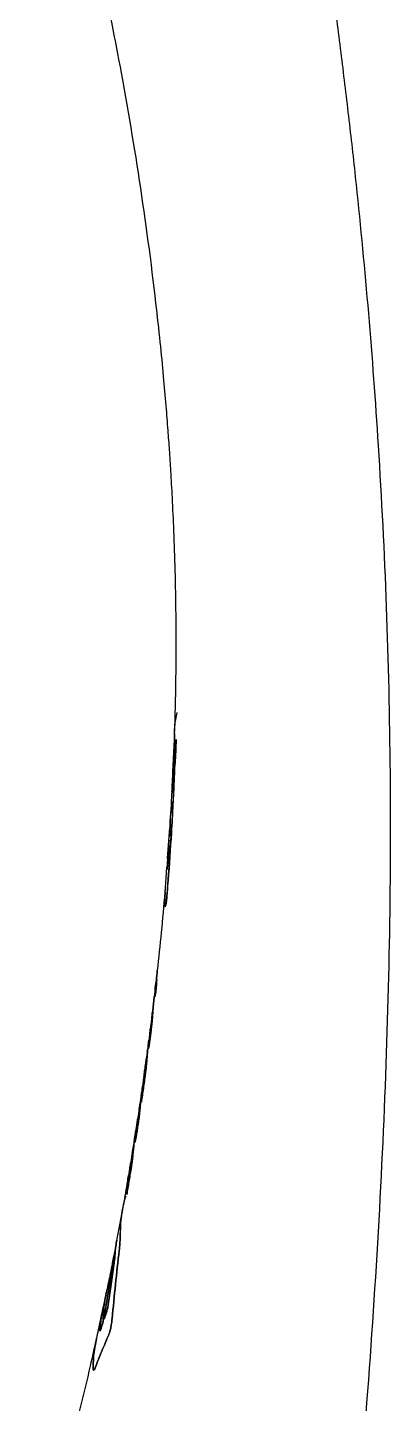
# Model space of a CAD drawing. Header units: millimetres. Extents: x 0 to 841, y 0 to 594.
# Drawn here: x 754.24 to 762.31, y 122.82 to 153.38 of the extents above; entities that cross this region are included whole.
import ezdxf

# ---------------------------------------------------------------- set-up
doc = ezdxf.new("R2010")
doc.units = ezdxf.units.MM

msp = doc.modelspace()

# ---------------------------------------------------------------- linework, layer by layer
at = {"color": 7, "linetype": 'Continuous', "lineweight": 25}
for p, q in [((757.5034, 137.696), (757.4784, 137.138)), ((757.5084, 137.6899), (757.5029, 137.5483)), ((757.4695, 136.9385), (757.4536, 136.5811)), ((757.4831, 137.1497), (757.4745, 136.9521)), ((757.4536, 136.5811), (757.4354, 136.175)), ((757.4127, 135.7919), (757.4005, 135.5957)), ((757.4209, 135.9643), (757.4088, 135.7944)), ((757.4241, 135.9683), (757.4237, 135.9606)), ((757.3952, 135.6042), (757.3467, 134.9259)), ((757.3964, 135.4091), (757.4054, 135.6036)), ((757.4053, 135.6006), (757.3964, 135.4091)), ((757.3532, 134.9234), (757.3363, 134.6992)), ((757.3322, 134.723), (757.2916, 134.1553)), ((757.2964, 134.1841), (757.2982, 134.2244)), ((757.2961, 134.1773), (757.2846, 133.9152)), ((757.2846, 133.9152), (757.2958, 134.1704)), ((757.0902, 132.1543), (757.0464, 131.7742)), ((757.0935, 132.0765), (757.1119, 132.236)), ((757.1119, 132.236), (757.0935, 132.0765)), ((757.0467, 131.7745), (757.0128, 131.4963)), ((756.9702, 131.1561), (756.9345, 130.8781)), ((756.9932, 131.2408), (756.9838, 131.1839)), ((756.9838, 131.1839), (756.9932, 131.2408)), ((756.9347, 130.8832), (756.9122, 130.7132)), ((756.929, 130.8275), (756.9335, 130.8553)), ((756.9335, 130.8553), (756.929, 130.8275)), ((756.9111, 130.7019), (756.8715, 130.4099)), ((756.905, 130.5978), (756.9004, 130.565)), ((756.9004, 130.565), (756.905, 130.5978)), ((756.9013, 130.626), (756.9112, 130.7019)), ((756.9044, 130.621), (756.906, 130.6292)), ((756.906, 130.6292), (756.9044, 130.621)), ((756.9088, 130.6275), (756.905, 130.5978)), ((756.905, 130.5978), (756.9088, 130.6275)), ((756.8711, 130.4056), (756.8686, 130.3875)), ((756.8715, 130.4099), (756.8703, 130.4014)), ((756.8338, 130.1397), (756.7947, 129.8637)), ((756.8376, 130.1622), (756.8332, 130.133)), ((756.8332, 130.133), (756.8342, 130.1396)), ((756.8567, 130.2045), (756.8449, 130.1213)), ((756.8449, 130.1213), (756.8567, 130.2045)), ((756.7733, 129.7174), (756.7365, 129.4703)), ((756.6852, 129.1325), (756.6424, 128.8564)), ((756.6847, 129.0948), (756.6724, 129.0271)), ((756.6278, 128.7643), (756.6097, 128.6527)), ((756.6409, 128.8542), (756.6265, 128.7671)), ((756.6091, 128.6488), (756.5831, 128.4887)), ((756.5275, 128.1515), (756.4813, 127.8761)), ((756.3436, 127.0939), (756.2176, 126.4362)), ((756.2089, 126.3735), (756.1555, 126.0988)), ((756.1169, 125.8279), (756.1549, 126.0929)), ((755.9938, 125.2947), (755.908, 124.887)), ((755.9553, 125.0964), (755.9628, 125.1291)), ((755.9897, 125.274), (755.9941, 125.2946)), ((755.9012, 124.8744), (755.7652, 124.2373))]:
    msp.add_line(p, q, dxfattribs=at)
for points, knots in [([(754.2522, 162.3207), (754.2628, 162.0929), (754.2864, 161.5828), (754.3976, 160.8299), (754.5562, 159.9933), (754.7442, 159.1941), (754.9793, 158.2813), (755.2215, 157.3663), (755.4823, 156.3203), (755.7448, 155.1971), (756.0112, 153.9689), (756.356, 152.226), (756.7384, 149.983), (757.021, 147.8821), (757.1805, 146.426), (757.2551, 145.6642), (757.3123, 145.0113), (757.3551, 144.4681), (757.3896, 143.9863), (757.4217, 143.4886), (757.4556, 142.8896), (757.4895, 142.153), (757.5183, 141.2865), (757.5353, 140.3606), (757.5377, 139.4035), (757.5275, 138.5206), (757.5101, 137.9428), (757.5025, 137.6901)], [0, 0, 0, 0, 0.0231577, 0.0518423, 0.0774609, 0.1106007, 0.1386196, 0.1795664, 0.223247, 0.2711936, 0.3232662, 0.3793751, 0.4923273, 0.6058073, 0.6418565, 0.6733729, 0.7003363, 0.7227473, 0.7406141, 0.7599579, 0.7843314, 0.8146581, 0.8509366, 0.8912284, 0.9287821, 0.9688519, 1, 1, 1, 1]), ([(760.857, 157.166), (760.8686, 156.64), (760.8918, 155.5862), (761.0391, 154.1429), (761.2149, 152.7393), (761.3886, 151.3284), (761.5977, 149.4353), (761.8279, 147.0429), (762.0603, 143.9248), (762.2318, 140.5317), (762.3175, 136.84), (762.2987, 133.0372), (762.1754, 129.1288), (761.9568, 125.128), (761.7119, 121.8744), (761.4934, 119.4153), (761.3379, 117.7801), (761.1664, 116.1342), (761.0018, 114.4986), (760.872, 112.8912), (760.862, 111.8914), (760.857, 111.3933)], [0, 0, 0, 0, 0.0349347, 0.0699819, 0.1052196, 0.1405044, 0.175767, 0.244951, 0.3140028, 0.3960224, 0.4778732, 0.5596443, 0.6414844, 0.7235286, 0.8058717, 0.8383206, 0.870826, 0.9033874, 0.9358624, 0.9680461, 1, 1, 1, 1]), ([(757.5029, 137.5483), (757.5034, 137.6514), (757.5043, 137.8578), (757.5474, 138.0629), (757.569, 138.1655)], [0, 0, 0, 0, 0.4999939, 1, 1, 1, 1]), ([(757.2846, 133.9152), (757.2855, 133.8986), (757.2873, 133.8633), (757.295, 133.8464), (757.3061, 133.8605), (757.3201, 133.9206), (757.3364, 134.0619), (757.3514, 134.2694), (757.3728, 134.5392), (757.4024, 134.9477), (757.4472, 135.6303), (757.4821, 136.2792), (757.5023, 136.7687), (757.5101, 136.944), (757.5126, 137.0953), (757.5109, 137.2467), (757.5078, 137.3745), (757.5048, 137.4783), (757.5035, 137.526), (757.5029, 137.5483)], [0, 0, 0, 0, 0.0239281, 0.0509124, 0.0796735, 0.1100289, 0.1436542, 0.2005353, 0.2563454, 0.3443984, 0.5000734, 0.7584385, 0.8230266, 0.8564851, 0.8904721, 0.9208878, 0.9496166, 0.9764678, 1, 1, 1, 1]), ([(757.5029, 137.5483), (757.5035, 137.526), (757.5048, 137.4783), (757.5078, 137.3745), (757.5109, 137.2467), (757.5122, 137.1233), (757.5115, 137.0221), (757.5091, 136.9239), (757.5044, 136.8162), (757.4981, 136.6621), (757.488, 136.4347), (757.4687, 136.0356), (757.4303, 135.3527), (757.3858, 134.6972), (757.3473, 134.2173), (757.3334, 134.0336), (757.32, 133.9208), (757.3061, 133.8604), (757.295, 133.8464), (757.2873, 133.8633), (757.2855, 133.8986), (757.2846, 133.9152)], [0, 0, 0, 0, 0.0235287, 0.050376, 0.0791006, 0.1095119, 0.1263107, 0.1436383, 0.17599, 0.2071556, 0.2560894, 0.3432629, 0.4999998, 0.7583559, 0.8229502, 0.8563666, 0.889987, 0.9203381, 0.949095, 0.9760754, 1, 1, 1, 1]), ([(757.5212, 137.0338), (757.5254, 137.1218), (757.534, 137.2977), (757.5415, 137.4737), (757.5452, 137.5616)], [0, 0, 0, 0, 0.5000041, 1, 1, 1, 1]), ([(757.5452, 137.5616), (757.5415, 137.4737), (757.534, 137.2977), (757.5254, 137.1218), (757.5212, 137.0338)], [0, 0, 0, 0, 0.4999959, 1, 1, 1, 1]), ([(757.4502, 136.406), (757.4514, 136.4161), (757.4536, 136.4359), (757.4583, 136.4941), (757.4637, 136.5848), (757.4691, 136.6964), (757.4738, 136.8219), (757.4771, 136.9439), (757.4799, 137.0494), (757.4818, 137.1178), (757.483, 137.1446), (757.4833, 137.1497)], [0, 0, 0, 0, 0.1147384, 0.2257556, 0.3486849, 0.4981137, 0.6321973, 0.7549524, 0.8654249, 0.9741642, 1, 1, 1, 1]), ([(757.4827, 137.1377), (757.4827, 137.1365), (757.4816, 137.1132), (757.4799, 137.049), (757.4771, 136.944), (757.4738, 136.8218), (757.4691, 136.6964), (757.4637, 136.5848), (757.4583, 136.4941), (757.4536, 136.4359), (757.4514, 136.4161), (757.4502, 136.406)], [0, 0, 0, 0, 0.0064219, 0.1173282, 0.2300024, 0.3551986, 0.4919595, 0.6443662, 0.7697454, 0.882975, 1, 1, 1, 1]), ([(757.4748, 136.9521), (757.4742, 136.9385), (757.4729, 136.9087), (757.4707, 136.8518), (757.4683, 136.7913), (757.4657, 136.7336), (757.4631, 136.6803), (757.4596, 136.6159), (757.4579, 136.5898), (757.4568, 136.5721)], [0, 0, 0, 0, 0.0958061, 0.2113204, 0.3232992, 0.4448623, 0.5731743, 0.7092903, 1, 1, 1, 1]), ([(757.4568, 136.5721), (757.4579, 136.5898), (757.4596, 136.6159), (757.4631, 136.6803), (757.4657, 136.7335), (757.4683, 136.7913), (757.4707, 136.8517), (757.4727, 136.9036), (757.4738, 136.9291), (757.4742, 136.9383)], [0, 0, 0, 0, 0.30010527, 0.44060702, 0.5730795, 0.69855966, 0.81416926, 0.93340547, 1, 1, 1, 1]), ([(757.4502, 136.406), (757.4512, 136.4337), (757.4531, 136.489), (757.4556, 136.5444), (757.4568, 136.5721)], [0, 0, 0, 0, 0.5000429, 1, 1, 1, 1]), ([(757.4568, 136.5721), (757.4556, 136.5444), (757.4531, 136.489), (757.4512, 136.4337), (757.4502, 136.406)], [0, 0, 0, 0, 0.49995714, 1, 1, 1, 1]), ([(757.4354, 136.1749), (757.4317, 136.1056), (757.4279, 136.0353), (757.4235, 135.9649), (757.4234, 135.9639)], [0, 0, 0, 0, 0.9850152, 1, 1, 1, 1]), ([(757.4416, 136.1659), (757.4396, 136.1293), (757.4356, 136.056), (757.4314, 135.9827), (757.4294, 135.946)], [0, 0, 0, 0, 0.499997, 1, 1, 1, 1]), ([(757.4294, 135.946), (757.4314, 135.9827), (757.4356, 136.056), (757.4396, 136.1293), (757.4416, 136.1659)], [0, 0, 0, 0, 0.500003, 1, 1, 1, 1]), ([(757.4364, 136.1749), (757.4362, 136.174), (757.4353, 136.1709), (757.439, 136.168), (757.4416, 136.1659)], [0, 0, 0, 0, 0.3023893, 1, 1, 1, 1]), ([(757.4416, 136.1659), (757.439, 136.168), (757.4353, 136.1709), (757.4362, 136.174), (757.4364, 136.1749)], [0, 0, 0, 0, 0.7008662, 1, 1, 1, 1]), ([(757.4137, 135.7941), (757.4121, 135.7689), (757.4081, 135.7064), (757.4087, 135.6438), (757.409, 135.6063)], [0, 0, 0, 0, 0.4013978, 1, 1, 1, 1]), ([(757.409, 135.6063), (757.4087, 135.6438), (757.4081, 135.7056), (757.4121, 135.7675), (757.4136, 135.7918)], [0, 0, 0, 0, 0.6058109, 1, 1, 1, 1]), ([(757.4294, 135.946), (757.427, 135.9497), (757.4233, 135.9557), (757.4239, 135.9617), (757.4241, 135.964)], [0, 0, 0, 0, 0.6180251, 1, 1, 1, 1]), ([(757.4241, 135.9638), (757.4239, 135.9616), (757.4233, 135.9556), (757.427, 135.9497), (757.4294, 135.946)], [0, 0, 0, 0, 0.3762943, 1, 1, 1, 1]), ([(757.409, 135.6063), (757.407, 135.5734), (757.4028, 135.5077), (757.3986, 135.442), (757.3964, 135.4091)], [0, 0, 0, 0, 0.4999974, 1, 1, 1, 1]), ([(757.3964, 135.4091), (757.3986, 135.442), (757.4028, 135.5077), (757.407, 135.5734), (757.409, 135.6063)], [0, 0, 0, 0, 0.5000026, 1, 1, 1, 1]), ([(757.338, 134.7171), (757.3374, 134.7111), (757.3344, 134.6791), (757.3356, 134.6599), (757.3414, 134.6834), (757.349, 134.7458), (757.3582, 134.8417), (757.3672, 134.9621), (757.3747, 135.0882), (757.3801, 135.1979), (757.3835, 135.2754), (757.3857, 135.3266)], [0, 0, 0, 0, 0.0361886, 0.1918738, 0.3490427, 0.434875, 0.5242854, 0.7206448, 0.7948206, 0.8645118, 1, 1, 1, 1]), ([(757.3857, 135.3266), (757.3835, 135.2754), (757.3801, 135.1979), (757.3747, 135.0882), (757.3672, 134.9621), (757.3582, 134.8417), (757.349, 134.7458), (757.3414, 134.6834), (757.3356, 134.6597), (757.3345, 134.6804), (757.3377, 134.7146), (757.3385, 134.7226)], [0, 0, 0, 0, 0.133954, 0.202851, 0.276192, 0.4703279, 0.5587194, 0.6435862, 0.7989754, 0.9528977, 1, 1, 1, 1]), ([(757.381, 135.2966), (757.3786, 135.2561), (757.3742, 135.1813), (757.3677, 135.0736), (757.3618, 134.992), (757.357, 134.9395), (757.3538, 134.9131), (757.3524, 134.9074), (757.3532, 134.9186), (757.3536, 134.9234)], [0, 0, 0, 0, 0.1873249, 0.3459617, 0.4799134, 0.6108382, 0.748082, 0.8940056, 1, 1, 1, 1]), ([(757.3537, 134.9254), (757.3533, 134.9197), (757.3524, 134.9075), (757.3538, 134.913), (757.357, 134.9396), (757.3618, 134.992), (757.3677, 135.0736), (757.3742, 135.1813), (757.3786, 135.2561), (757.381, 135.2966)], [0, 0, 0, 0, 0.12249683, 0.26572675, 0.40043713, 0.52894506, 0.66042405, 0.81612676, 1, 1, 1, 1]), ([(757.3857, 135.3266), (757.3848, 135.3216), (757.3829, 135.3116), (757.3816, 135.3016), (757.381, 135.2966)], [0, 0, 0, 0, 0.4999345, 1, 1, 1, 1]), ([(757.381, 135.2966), (757.3816, 135.3016), (757.3829, 135.3116), (757.3848, 135.3216), (757.3857, 135.3266)], [0, 0, 0, 0, 0.5000655, 1, 1, 1, 1]), ([(757.292, 134.1707), (757.2659, 133.8735), (757.2149, 133.2931), (757.1525, 132.7138), (757.122, 132.4311)], [0, 0, 0, 0, 0.51200089, 1, 1, 1, 1]), ([(757.1224, 132.4341), (757.1172, 132.387), (757.1068, 132.2929), (757.0961, 132.1989), (757.0907, 132.1518)], [0, 0, 0, 0, 0.5000076, 1, 1, 1, 1]), ([(757.1079, 132.1376), (757.1074, 132.2223), (757.1068, 132.3204), (757.1219, 132.4182), (757.1239, 132.4315)], [0, 0, 0, 0, 0.86391926, 1, 1, 1, 1]), ([(757.1238, 132.4308), (757.1218, 132.4177), (757.1068, 132.3202), (757.1074, 132.2223), (757.1079, 132.1376)], [0, 0, 0, 0, 0.1342598, 1, 1, 1, 1]), ([(757.0931, 132.1547), (757.0907, 132.1389), (757.0751, 132.0387), (757.0755, 131.9381), (757.0758, 131.8534)], [0, 0, 0, 0, 0.1575619, 1, 1, 1, 1]), ([(757.0758, 131.8534), (757.0755, 131.9381), (757.075, 132.0384), (757.0906, 132.1384), (757.093, 132.1539)], [0, 0, 0, 0, 0.8446713, 1, 1, 1, 1]), ([(757.0758, 131.8534), (757.0812, 131.9007), (757.0921, 131.9955), (757.1027, 132.0902), (757.1079, 132.1376)], [0, 0, 0, 0, 0.4999939, 1, 1, 1, 1]), ([(757.1079, 132.1376), (757.1027, 132.0902), (757.0921, 131.9955), (757.0812, 131.9007), (757.0758, 131.8534)], [0, 0, 0, 0, 0.5000061, 1, 1, 1, 1]), ([(757.0366, 131.6701), (757.0395, 131.7039), (757.0453, 131.7716), (757.0554, 131.8391), (757.0605, 131.8729)], [0, 0, 0, 0, 0.4999714, 1, 1, 1, 1]), ([(757.0468, 131.7742), (757.0466, 131.7733), (757.0418, 131.7387), (757.0392, 131.7039), (757.0366, 131.6701)], [0, 0, 0, 0, 0.0254944, 1, 1, 1, 1]), ([(757.0758, 131.9235), (757.0763, 131.9185), (757.077, 131.9111), (757.0758, 131.8917), (757.0754, 131.8853)], [0, 0, 0, 0, 0.670453, 1, 1, 1, 1]), ([(757.0134, 131.4989), (757.0063, 131.4412), (756.9922, 131.3269), (756.9777, 131.2127), (756.9705, 131.1561)], [0, 0, 0, 0, 0.5043797, 1, 1, 1, 1]), ([(756.9881, 131.1216), (756.9914, 131.1492), (756.9979, 131.2031), (757.0065, 131.2897), (757.014, 131.3734), (757.0221, 131.4739), (757.0302, 131.5843), (757.0346, 131.6425), (757.0366, 131.6701)], [0, 0, 0, 0, 0.149301, 0.2921539, 0.4188406, 0.5477362, 0.7858918, 1, 1, 1, 1]), ([(757.0366, 131.6701), (757.0346, 131.6425), (757.0302, 131.5843), (757.0221, 131.4739), (757.014, 131.3734), (757.0065, 131.2897), (756.9979, 131.203), (756.9914, 131.1492), (756.9881, 131.1216)], [0, 0, 0, 0, 0.2141082, 0.4522636, 0.5811466, 0.7078458, 0.8507109, 1, 1, 1, 1]), ([(757.0134, 131.4962), (757.0129, 131.4933), (757.0028, 131.4292), (757, 131.3648), (756.9973, 131.3034)], [0, 0, 0, 0, 0.0458172, 1, 1, 1, 1]), ([(756.9973, 131.3034), (757, 131.3648), (757.0028, 131.4291), (757.0129, 131.4932), (757.0134, 131.496)], [0, 0, 0, 0, 0.95514209, 1, 1, 1, 1]), ([(756.9536, 130.9559), (756.9564, 131.0173), (756.9595, 131.0841), (756.9702, 131.1506), (756.971, 131.156)], [0, 0, 0, 0, 0.9195728, 1, 1, 1, 1]), ([(756.971, 131.156), (756.9702, 131.1506), (756.9595, 131.0841), (756.9564, 131.0173), (756.9536, 130.9559)], [0, 0, 0, 0, 0.0805879, 1, 1, 1, 1]), ([(756.986, 131.1768), (756.982, 131.1452), (756.9741, 131.0819), (756.9661, 131.0186), (756.9621, 130.987)], [0, 0, 0, 0, 0.500005, 1, 1, 1, 1]), ([(756.9621, 130.987), (756.9661, 131.0186), (756.9741, 131.0819), (756.982, 131.1452), (756.986, 131.1768)], [0, 0, 0, 0, 0.4999917, 1, 1, 1, 1]), ([(756.9973, 131.3034), (756.997, 131.297), (756.9967, 131.2876), (756.9957, 131.2712), (756.9946, 131.2571), (756.9932, 131.2408), (756.9903, 131.2122), (756.9878, 131.1918), (756.986, 131.1768)], [0, 0, 0, 0, 0.2370327, 0.3471705, 0.4443286, 0.5514937, 0.6682738, 1, 1, 1, 1]), ([(756.986, 131.1768), (756.9878, 131.1918), (756.9903, 131.2122), (756.9932, 131.2408), (756.9946, 131.2571), (756.9957, 131.2712), (756.9967, 131.2876), (756.997, 131.297), (756.9973, 131.3034)], [0, 0, 0, 0, 0.3317198, 0.4484675, 0.5556671, 0.6527951, 0.7629651, 1, 1, 1, 1]), ([(756.9218, 130.7546), (756.9208, 130.7359), (756.9186, 130.6963), (756.9242, 130.696), (756.9319, 130.7214), (756.9397, 130.7592), (756.9489, 130.8146), (756.9555, 130.8646), (756.9589, 130.8901)], [0, 0, 0, 0, 0.2154712, 0.4542264, 0.5832376, 0.7099895, 0.8522992, 1, 1, 1, 1]), ([(756.9589, 130.8901), (756.9555, 130.8646), (756.9489, 130.8146), (756.9397, 130.7592), (756.9319, 130.7214), (756.9242, 130.696), (756.9186, 130.6963), (756.9208, 130.7359), (756.9218, 130.7546)], [0, 0, 0, 0, 0.1477127, 0.2900103, 0.4167497, 0.5457735, 0.7845288, 1, 1, 1, 1]), ([(756.9218, 130.7546), (756.9246, 130.7885), (756.9281, 130.8313), (756.9343, 130.8741), (756.9356, 130.883)], [0, 0, 0, 0, 0.789992, 1, 1, 1, 1]), ([(756.9349, 130.8781), (756.9339, 130.8708), (756.9279, 130.8297), (756.9246, 130.7885), (756.9218, 130.7546)], [0, 0, 0, 0, 0.1783005, 1, 1, 1, 1]), ([(756.9318, 130.7415), (756.9348, 130.764), (756.9406, 130.8079), (756.9454, 130.855), (756.9475, 130.8815), (756.9474, 130.8876), (756.9474, 130.8885)], [0, 0, 0, 0, 0.3392277, 0.6629483, 0.9499051, 1, 1, 1, 1]), ([(756.9474, 130.891), (756.9474, 130.8894), (756.9476, 130.8826), (756.9465, 130.8661), (756.9444, 130.8471), (756.944, 130.8428)], [0, 0, 0, 0, 0.2046809, 0.8242879, 1, 1, 1, 1]), ([(756.9621, 130.987), (756.9602, 130.9727), (756.9577, 130.9533), (756.9551, 130.9378), (756.9539, 130.9334), (756.9533, 130.9342), (756.953, 130.9407), (756.9534, 130.9497), (756.9536, 130.9559)], [0, 0, 0, 0, 0.3307673, 0.4475242, 0.5547495, 0.6519968, 0.7622256, 1, 1, 1, 1]), ([(756.9536, 130.9559), (756.9534, 130.9497), (756.953, 130.9407), (756.9533, 130.9342), (756.9539, 130.9334), (756.9551, 130.9378), (756.9577, 130.9533), (756.9602, 130.9727), (756.9621, 130.987)], [0, 0, 0, 0, 0.2377744, 0.3479721, 0.4452505, 0.5524423, 0.6692326, 1, 1, 1, 1]), ([(756.9589, 130.8901), (756.9638, 130.9287), (756.9737, 131.0059), (756.9833, 131.083), (756.9881, 131.1216)], [0, 0, 0, 0, 0.49999353, 1, 1, 1, 1]), ([(756.9881, 131.1216), (756.9833, 131.083), (756.9737, 131.0059), (756.9638, 130.9287), (756.9589, 130.8901)], [0, 0, 0, 0, 0.5000089, 1, 1, 1, 1]), ([(756.8576, 130.1268), (756.8608, 130.1508), (756.867, 130.1977), (756.8754, 130.273), (756.8826, 130.3457), (756.8903, 130.4332), (756.8979, 130.529), (756.9016, 130.5797), (756.9033, 130.6038)], [0, 0, 0, 0, 0.1489408, 0.2910543, 0.4169877, 0.5454157, 0.7839064, 1, 1, 1, 1]), ([(756.9033, 130.6038), (756.9016, 130.5797), (756.8979, 130.529), (756.8903, 130.4332), (756.8826, 130.3457), (756.8754, 130.273), (756.867, 130.1976), (756.8608, 130.1508), (756.8576, 130.1268)], [0, 0, 0, 0, 0.2160931, 0.4545834, 0.5829978, 0.7089443, 0.8510902, 1, 1, 1, 1]), ([(756.9127, 130.7131), (756.9124, 130.7102), (756.9087, 130.6835), (756.9048, 130.6531), (756.9013, 130.626)], [0, 0, 0, 0, 0.1083994, 1, 1, 1, 1]), ([(756.9033, 130.6038), (756.9041, 130.6152), (756.9056, 130.6373), (756.9066, 130.6552), (756.9052, 130.6525), (756.9027, 130.6352), (756.9013, 130.626)], [0, 0, 0, 0, 0.2434735, 0.4724652, 0.7193678, 1, 1, 1, 1]), ([(756.9013, 130.626), (756.9027, 130.6352), (756.9052, 130.6525), (756.9066, 130.6552), (756.9056, 130.6373), (756.9041, 130.6152), (756.9033, 130.6038)], [0, 0, 0, 0, 0.2806175, 0.5275343, 0.7565263, 1, 1, 1, 1]), ([(756.8621, 130.3318), (756.8559, 130.2871), (756.8436, 130.1975), (756.831, 130.108), (756.8247, 130.0632)], [0, 0, 0, 0, 0.5000121, 1, 1, 1, 1]), ([(756.8247, 130.0632), (756.831, 130.108), (756.8436, 130.1975), (756.8559, 130.2871), (756.8621, 130.3318)], [0, 0, 0, 0, 0.4999879, 1, 1, 1, 1]), ([(756.8332, 130.133), (756.8395, 130.1778), (756.852, 130.2673), (756.8644, 130.3569), (756.8706, 130.4017)], [0, 0, 0, 0, 0.4999875, 1, 1, 1, 1]), ([(756.8706, 130.4017), (756.8644, 130.3569), (756.852, 130.2673), (756.8395, 130.1778), (756.8332, 130.133)], [0, 0, 0, 0, 0.50001253, 1, 1, 1, 1]), ([(756.8491, 130.1352), (756.851, 130.1495), (756.8537, 130.1694), (756.8569, 130.1977), (756.8586, 130.2147), (756.8598, 130.229), (756.8609, 130.2457), (756.8613, 130.2552), (756.8616, 130.2617)], [0, 0, 0, 0, 0.3174892, 0.4415641, 0.5526162, 0.6504142, 0.7608241, 1, 1, 1, 1]), ([(756.8616, 130.2617), (756.8613, 130.2552), (756.8609, 130.2457), (756.8598, 130.229), (756.8586, 130.2147), (756.8569, 130.1977), (756.8537, 130.1694), (756.851, 130.1495), (756.8491, 130.1352)], [0, 0, 0, 0, 0.2391746, 0.349552, 0.4473812, 0.5584186, 0.682487, 1, 1, 1, 1]), ([(756.8616, 130.2617), (756.8625, 130.2786), (756.8642, 130.3125), (756.867, 130.3463), (756.8683, 130.3632)], [0, 0, 0, 0, 0.4999821, 1, 1, 1, 1]), ([(756.8683, 130.3632), (756.867, 130.3463), (756.8642, 130.3125), (756.8625, 130.2786), (756.8616, 130.2617)], [0, 0, 0, 0, 0.5000179, 1, 1, 1, 1]), ([(756.8683, 130.3632), (756.8689, 130.3694), (756.8697, 130.3784), (756.8701, 130.3846), (756.8699, 130.3852), (756.8691, 130.3807), (756.8667, 130.3652), (756.8641, 130.346), (756.8621, 130.3318)], [0, 0, 0, 0, 0.2392639, 0.3495063, 0.4472668, 0.5545516, 0.6714539, 1, 1, 1, 1]), ([(756.8621, 130.3318), (756.8641, 130.346), (756.8667, 130.3652), (756.8691, 130.3807), (756.8699, 130.3852), (756.8701, 130.3846), (756.8697, 130.3784), (756.8689, 130.3694), (756.8683, 130.3632)], [0, 0, 0, 0, 0.328546, 0.4454143, 0.5527331, 0.650462, 0.7607362, 1, 1, 1, 1]), ([(756.8706, 130.4017), (756.8726, 130.4165), (756.8754, 130.4367), (756.8792, 130.4649), (756.8815, 130.4814), (756.8827, 130.4902), (756.8833, 130.4945)], [0, 0, 0, 0, 0.5048193, 0.6845377, 0.84964, 1, 1, 1, 1]), ([(756.8833, 130.4945), (756.8827, 130.4902), (756.8815, 130.4812), (756.8791, 130.4642), (756.8753, 130.436), (756.8725, 130.416), (756.8706, 130.4017)], [0, 0, 0, 0, 0.1504717, 0.3212172, 0.5120668, 1, 1, 1, 1]), ([(756.7698, 129.5066), (756.7847, 129.6099), (756.8146, 129.8166), (756.8433, 130.0234), (756.8576, 130.1268)], [0, 0, 0, 0, 0.4999759, 1, 1, 1, 1]), ([(756.8576, 130.1268), (756.8433, 130.0234), (756.8146, 129.8166), (756.7847, 129.6099), (756.7698, 129.5066)], [0, 0, 0, 0, 0.5000244, 1, 1, 1, 1]), ([(756.8115, 129.8665), (756.8178, 129.9113), (756.8304, 130.0008), (756.8429, 130.0904), (756.8491, 130.1352)], [0, 0, 0, 0, 0.499989, 1, 1, 1, 1]), ([(756.8491, 130.1352), (756.8429, 130.0904), (756.8304, 130.0008), (756.8178, 129.9113), (756.8115, 129.8665)], [0, 0, 0, 0, 0.500011, 1, 1, 1, 1]), ([(756.8247, 130.0632), (756.8215, 130.0304), (756.8151, 129.9649), (756.8127, 129.8993), (756.8115, 129.8665)], [0, 0, 0, 0, 0.5000364, 1, 1, 1, 1]), ([(756.8115, 129.8665), (756.8127, 129.8993), (756.8151, 129.9649), (756.8215, 130.0304), (756.8247, 130.0632)], [0, 0, 0, 0, 0.49996357, 1, 1, 1, 1]), ([(756.7617, 129.6081), (756.7617, 129.6082), (756.7621, 129.6096), (756.7623, 129.6092), (756.7619, 129.6043), (756.7609, 129.5961), (756.7598, 129.5881), (756.7593, 129.5851)], [0, 0, 0, 0, 0.0210873, 0.259343, 0.5274796, 0.8265988, 1, 1, 1, 1]), ([(756.7783, 129.7473), (756.7753, 129.7276), (756.7673, 129.6741), (756.7625, 129.6206), (756.7595, 129.5868)], [0, 0, 0, 0, 0.36827955, 1, 1, 1, 1]), ([(756.7595, 129.5868), (756.7625, 129.6206), (756.7672, 129.6738), (756.7752, 129.727), (756.7782, 129.7464)], [0, 0, 0, 0, 0.6351672, 1, 1, 1, 1]), ([(756.7698, 129.5066), (756.7708, 129.5966), (756.7723, 129.718), (756.7935, 129.8388), (756.7989, 129.8699)], [0, 0, 0, 0, 0.7420884, 1, 1, 1, 1]), ([(756.7979, 129.8633), (756.7928, 129.8343), (756.7721, 129.7157), (756.7708, 129.5966), (756.7698, 129.5066)], [0, 0, 0, 0, 0.2440241, 1, 1, 1, 1]), ([(756.7318, 129.4373), (756.725, 129.3918), (756.7097, 129.2902), (756.6941, 129.1886), (756.6855, 129.1325)], [0, 0, 0, 0, 0.4475164, 1, 1, 1, 1]), ([(756.7002, 129.0385), (756.7041, 129.0656), (756.7119, 129.1188), (756.7225, 129.2044), (756.7318, 129.2874), (756.7419, 129.388), (756.7521, 129.4998), (756.7571, 129.5586), (756.7595, 129.5868)], [0, 0, 0, 0, 0.1473638, 0.2887284, 0.4150014, 0.5431513, 0.7816618, 1, 1, 1, 1]), ([(756.7595, 129.5868), (756.7571, 129.5586), (756.7521, 129.4998), (756.7419, 129.388), (756.7318, 129.2874), (756.7225, 129.2044), (756.7119, 129.1188), (756.7041, 129.0656), (756.7002, 129.0385)], [0, 0, 0, 0, 0.21833797, 0.45684822, 0.58498529, 0.71127091, 0.85264047, 1, 1, 1, 1]), ([(756.7119, 129.2203), (756.7156, 129.2817), (756.7205, 129.365), (756.7346, 129.4481), (756.7383, 129.47)], [0, 0, 0, 0, 0.736157, 1, 1, 1, 1]), ([(756.7383, 129.47), (756.7346, 129.4481), (756.7205, 129.365), (756.7156, 129.2817), (756.7119, 129.2203)], [0, 0, 0, 0, 0.263924, 1, 1, 1, 1]), ([(756.6871, 129.1322), (756.6828, 129.1072), (756.668, 129.021), (756.6627, 128.9345), (756.6589, 128.8731)], [0, 0, 0, 0, 0.2906023, 1, 1, 1, 1]), ([(756.6589, 128.8731), (756.6627, 128.9345), (756.668, 129.021), (756.6828, 129.1072), (756.6871, 129.1322)], [0, 0, 0, 0, 0.7093059, 1, 1, 1, 1]), ([(756.6647, 128.8071), (756.6706, 128.8457), (756.6826, 128.9228), (756.6943, 129), (756.7002, 129.0385)], [0, 0, 0, 0, 0.4999922, 1, 1, 1, 1]), ([(756.7002, 129.0385), (756.6943, 129), (756.6826, 128.9228), (756.6706, 128.8457), (756.6647, 128.8071)], [0, 0, 0, 0, 0.5000078, 1, 1, 1, 1]), ([(756.6691, 128.9042), (756.674, 128.9358), (756.6837, 128.999), (756.6933, 129.0621), (756.6981, 129.0937)], [0, 0, 0, 0, 0.4999918, 1, 1, 1, 1]), ([(756.6981, 129.0937), (756.6933, 129.0621), (756.6837, 128.999), (756.674, 128.9358), (756.6691, 128.9042)], [0, 0, 0, 0, 0.500005, 1, 1, 1, 1]), ([(756.6981, 129.0937), (756.7002, 129.1079), (756.7031, 129.1276), (756.7067, 129.1558), (756.7085, 129.1727), (756.7098, 129.1871), (756.7111, 129.2041), (756.7116, 129.2137), (756.7119, 129.2203)], [0, 0, 0, 0, 0.3148917, 0.4385248, 0.54944343, 0.6478879, 0.75857616, 1, 1, 1, 1]), ([(756.7119, 129.2203), (756.7116, 129.2137), (756.7111, 129.2041), (756.7098, 129.1871), (756.7085, 129.1727), (756.7067, 129.1558), (756.7031, 129.1276), (756.7002, 129.1079), (756.6981, 129.0937)], [0, 0, 0, 0, 0.2414215, 0.3520761, 0.450552, 0.5614551, 0.6850812, 1, 1, 1, 1]), ([(756.7134, 129.2552), (756.7134, 129.2549), (756.7124, 129.2493), (756.7114, 129.2434), (756.7104, 129.238)], [0, 0, 0, 0, 0.0585945, 1, 1, 1, 1]), ([(756.7104, 129.238), (756.7114, 129.2434), (756.7124, 129.2493), (756.7134, 129.2549), (756.7134, 129.2552)], [0, 0, 0, 0, 0.9414089, 1, 1, 1, 1]), ([(756.6284, 128.7662), (756.6238, 128.737), (756.6141, 128.674), (756.6082, 128.6108), (756.605, 128.5769)], [0, 0, 0, 0, 0.4634882, 1, 1, 1, 1]), ([(756.605, 128.5769), (756.6082, 128.6108), (756.614, 128.6733), (756.6236, 128.7357), (756.6281, 128.7642)], [0, 0, 0, 0, 0.54231995, 1, 1, 1, 1]), ([(756.6201, 128.672), (756.619, 128.6528), (756.6167, 128.6126), (756.6236, 128.6135), (756.6327, 128.6399), (756.6419, 128.6779), (756.6528, 128.7328), (756.6607, 128.7821), (756.6647, 128.8071)], [0, 0, 0, 0, 0.2199454, 0.4591985, 0.5874843, 0.7138186, 0.8545098, 1, 1, 1, 1]), ([(756.6647, 128.8071), (756.6607, 128.7821), (756.6528, 128.7328), (756.6419, 128.6779), (756.6327, 128.6399), (756.6236, 128.6135), (756.6167, 128.6126), (756.619, 128.6528), (756.6201, 128.672)], [0, 0, 0, 0, 0.14549443, 0.28618077, 0.41250241, 0.54080113, 0.78005436, 1, 1, 1, 1]), ([(756.6201, 128.672), (756.6233, 128.7058), (756.6297, 128.7734), (756.6401, 128.841), (756.6454, 128.8747)], [0, 0, 0, 0, 0.4999579, 1, 1, 1, 1]), ([(756.6427, 128.8564), (756.6384, 128.8287), (756.629, 128.7673), (756.6232, 128.7058), (756.6201, 128.672)], [0, 0, 0, 0, 0.4503338, 1, 1, 1, 1]), ([(756.6429, 128.8301), (756.6425, 128.8358), (756.6421, 128.8434), (756.6372, 128.8165), (756.6359, 128.8093)], [0, 0, 0, 0, 0.7321885, 1, 1, 1, 1]), ([(756.6359, 128.8093), (756.6372, 128.8165), (756.6421, 128.8434), (756.6425, 128.8358), (756.6429, 128.8301)], [0, 0, 0, 0, 0.2678115, 1, 1, 1, 1]), ([(756.6589, 128.8731), (756.6586, 128.8669), (756.6582, 128.8578), (756.6586, 128.8518), (756.6594, 128.8513), (756.6609, 128.8563), (756.6641, 128.8721), (756.667, 128.8908), (756.6691, 128.9042)], [0, 0, 0, 0, 0.24234374, 0.35302018, 0.45163695, 0.56241902, 0.68594464, 1, 1, 1, 1]), ([(756.6691, 128.9042), (756.667, 128.8908), (756.6641, 128.8721), (756.6609, 128.8563), (756.6594, 128.8513), (756.6586, 128.8518), (756.6582, 128.8578), (756.6586, 128.8669), (756.6589, 128.8731)], [0, 0, 0, 0, 0.3140397, 0.4375698, 0.5483594, 0.6469446, 0.7576544, 1, 1, 1, 1]), ([(756.5834, 128.4886), (756.5705, 128.4094), (756.5522, 128.297), (756.5333, 128.1847), (756.5277, 128.1514)], [0, 0, 0, 0, 0.703976, 1, 1, 1, 1]), ([(756.605, 128.5769), (756.6024, 128.5485), (756.5971, 128.4893), (756.5859, 128.3767), (756.5747, 128.2762), (756.5646, 128.1935), (756.5531, 128.1085), (756.5447, 128.0558), (756.5404, 128.0289)], [0, 0, 0, 0, 0.22073003, 0.45937062, 0.58705362, 0.71310221, 0.85366632, 1, 1, 1, 1]), ([(756.5404, 128.0289), (756.5447, 128.0558), (756.5531, 128.1085), (756.5646, 128.1935), (756.5747, 128.2762), (756.5859, 128.3767), (756.5971, 128.4893), (756.6024, 128.5485), (756.605, 128.5769)], [0, 0, 0, 0, 0.1463469, 0.2868975, 0.4129333, 0.5406292, 0.7792699, 1, 1, 1, 1]), ([(756.5851, 128.4884), (756.5796, 128.4572), (756.5636, 128.3649), (756.5575, 128.2722), (756.5535, 128.2109)], [0, 0, 0, 0, 0.3376911, 1, 1, 1, 1]), ([(756.5535, 128.2109), (756.5575, 128.2722), (756.5636, 128.3649), (756.5796, 128.4572), (756.5851, 128.4883)], [0, 0, 0, 0, 0.6623848, 1, 1, 1, 1]), ([(756.4938, 127.8161), (756.4975, 127.888), (756.5032, 127.9999), (756.523, 128.1113), (756.53, 128.1511)], [0, 0, 0, 0, 0.6431899, 1, 1, 1, 1]), ([(756.53, 128.151), (756.523, 128.1113), (756.5032, 127.9999), (756.4975, 127.888), (756.4938, 127.8161)], [0, 0, 0, 0, 0.3567562, 1, 1, 1, 1]), ([(756.4938, 127.8161), (756.5013, 127.8608), (756.5163, 127.9503), (756.5311, 128.0398), (756.5385, 128.0845)], [0, 0, 0, 0, 0.4999967, 1, 1, 1, 1]), ([(756.5385, 128.0845), (756.5311, 128.0398), (756.5163, 127.9503), (756.5013, 127.8608), (756.4938, 127.8161)], [0, 0, 0, 0, 0.5000033, 1, 1, 1, 1]), ([(756.5095, 128.0178), (756.5107, 128.0228), (756.5146, 128.0405), (756.519, 128.0582), (756.5221, 128.0708)], [0, 0, 0, 0, 0.2858644, 1, 1, 1, 1]), ([(756.5221, 128.0708), (756.519, 128.0582), (756.5146, 128.0405), (756.5107, 128.0228), (756.5095, 128.0178)], [0, 0, 0, 0, 0.7141356, 1, 1, 1, 1]), ([(756.5385, 128.0845), (756.5407, 128.0985), (756.5439, 128.1181), (756.5477, 128.1459), (756.5497, 128.1628), (756.5512, 128.1772), (756.5526, 128.1945), (756.5531, 128.2042), (756.5535, 128.2109)], [0, 0, 0, 0, 0.31226229, 0.43542463, 0.54615361, 0.64526302, 0.75620471, 1, 1, 1, 1]), ([(756.5535, 128.2109), (756.5531, 128.2042), (756.5526, 128.1945), (756.5512, 128.1772), (756.5497, 128.1628), (756.5477, 128.1459), (756.5439, 128.1181), (756.5407, 128.0985), (756.5385, 128.0845)], [0, 0, 0, 0, 0.2437939, 0.3547155, 0.4538437, 0.5645711, 0.6877316, 1, 1, 1, 1]), ([(756.4802, 127.8807), (756.4665, 127.7962), (756.4242, 127.5353), (756.3752, 127.2768), (756.3421, 127.1019)], [0, 0, 0, 0, 0.3235554, 1, 1, 1, 1]), ([(756.5404, 128.0289), (756.5246, 127.9334), (756.4929, 127.7423), (756.4602, 127.5514), (756.4439, 127.456)], [0, 0, 0, 0, 0.5000041, 1, 1, 1, 1]), ([(756.4439, 127.456), (756.4602, 127.5514), (756.4929, 127.7423), (756.5246, 127.9334), (756.5404, 128.0289)], [0, 0, 0, 0, 0.49999641, 1, 1, 1, 1]), ([(756.4439, 127.456), (756.4463, 127.546), (756.45, 127.6876), (756.476, 127.8285), (756.4854, 127.8798)], [0, 0, 0, 0, 0.6360667, 1, 1, 1, 1]), ([(756.4847, 127.8756), (756.4755, 127.8257), (756.4499, 127.6862), (756.4462, 127.546), (756.4439, 127.456)], [0, 0, 0, 0, 0.3574857, 1, 1, 1, 1]), ([(756.3011, 126.5861), (756.3042, 126.717), (756.3105, 126.9787), (756.3754, 127.2385), (756.4079, 127.3684)], [0, 0, 0, 0, 0.4998283, 1, 1, 1, 1]), ([(756.4079, 127.3684), (756.4123, 127.3825), (756.4218, 127.4125), (756.4274, 127.4186), (756.4305, 127.4218)], [0, 0, 0, 0, 0.4698304, 1, 1, 1, 1]), ([(756.351, 127.1002), (756.3417, 127.0595), (756.3024, 126.889), (756.3017, 126.717), (756.3011, 126.5861)], [0, 0, 0, 0, 0.2383393, 1, 1, 1, 1]), ([(756.2771, 126.2172), (756.281, 126.255), (756.289, 126.3312), (756.2958, 126.4347), (756.3005, 126.5243), (756.3009, 126.5664), (756.3011, 126.5861)], [0, 0, 0, 0, 0.2588389, 0.522234, 0.775725, 1, 1, 1, 1]), ([(756.3011, 126.5861), (756.3009, 126.5664), (756.3005, 126.5243), (756.2958, 126.4347), (756.289, 126.3312), (756.281, 126.255), (756.2771, 126.2172)], [0, 0, 0, 0, 0.2242763, 0.4777668, 0.7411615, 1, 1, 1, 1]), ([(756.18, 126.0952), (756.1852, 126.1671), (756.1938, 126.2852), (756.2167, 126.4029), (756.2257, 126.449)], [0, 0, 0, 0, 0.6081523, 1, 1, 1, 1]), ([(756.2241, 126.4404), (756.2157, 126.3971), (756.1935, 126.2823), (756.1852, 126.1671), (756.18, 126.0952)], [0, 0, 0, 0, 0.3766405, 1, 1, 1, 1]), ([(756.1507, 126.0872), (756.1236, 125.9415), (756.0728, 125.668), (756.0137, 125.3978), (755.986, 125.2715)], [0, 0, 0, 0, 0.5327251, 1, 1, 1, 1]), ([(756.1563, 126.0986), (756.1559, 126.0967), (756.1339, 126.0069), (756.1253, 125.9164), (756.1169, 125.8279)], [0, 0, 0, 0, 0.0212041, 1, 1, 1, 1]), ([(756.1186, 124.6989), (756.143, 124.9539), (756.1915, 125.4605), (756.2487, 125.9662), (756.2771, 126.2172)], [0, 0, 0, 0, 0.50356183, 1, 1, 1, 1]), ([(756.2771, 126.2172), (756.2486, 125.9648), (756.1914, 125.4591), (756.1429, 124.9526), (756.1186, 124.6989)], [0, 0, 0, 0, 0.49916646, 1, 1, 1, 1]), ([(756.18, 126.0952), (756.1793, 126.0841), (756.1781, 126.063), (756.1739, 126.0179), (756.1668, 125.9593), (756.1606, 125.9164), (756.1572, 125.8928)], [0, 0, 0, 0, 0.2479245, 0.4737322, 0.7108936, 1, 1, 1, 1]), ([(756.1572, 125.8928), (756.1606, 125.9164), (756.1668, 125.9593), (756.1739, 126.0179), (756.1781, 126.063), (756.1793, 126.0841), (756.18, 126.0952)], [0, 0, 0, 0, 0.2891088, 0.5262693, 0.7520763, 1, 1, 1, 1]), ([(756.1629, 125.9924), (756.167, 126.0109), (756.1731, 126.0379), (756.1768, 126.0584), (756.178, 126.0649)], [0, 0, 0, 0, 0.682946, 1, 1, 1, 1]), ([(756.178, 126.0649), (756.1768, 126.0584), (756.1731, 126.0379), (756.167, 126.0109), (756.1629, 125.9924)], [0, 0, 0, 0, 0.317054, 1, 1, 1, 1]), ([(755.9406, 124.689), (755.9664, 124.8606), (756.018, 125.2031), (756.0736, 125.5449), (756.1014, 125.7156)], [0, 0, 0, 0, 0.5008218, 1, 1, 1, 1]), ([(756.1014, 125.7156), (756.0737, 125.5456), (756.0181, 125.2037), (755.9665, 124.8612), (755.9406, 124.689)], [0, 0, 0, 0, 0.49727215, 1, 1, 1, 1]), ([(756.1572, 125.8928), (756.1364, 125.7507), (756.0959, 125.4727), (756.058, 125.1944), (756.0394, 125.0584)], [0, 0, 0, 0, 0.5112354, 1, 1, 1, 1]), ([(756.0394, 125.0584), (756.0585, 125.1981), (756.0964, 125.4764), (756.137, 125.7544), (756.1572, 125.8928)], [0, 0, 0, 0, 0.5020542, 1, 1, 1, 1]), ([(756.1014, 125.7156), (756.1034, 125.7284), (756.1073, 125.7521), (756.112, 125.7843), (756.1151, 125.8095), (756.1163, 125.8214), (756.1169, 125.8279)], [0, 0, 0, 0, 0.28406952, 0.5250134, 0.74220641, 1, 1, 1, 1]), ([(756.1169, 125.8279), (756.1163, 125.8214), (756.1151, 125.8095), (756.112, 125.7842), (756.1073, 125.7521), (756.1034, 125.7284), (756.1014, 125.7156)], [0, 0, 0, 0, 0.2577678, 0.4749433, 0.7168285, 1, 1, 1, 1]), ([(755.9096, 124.8944), (755.9122, 124.9057), (755.9169, 124.9273), (755.9274, 124.9732), (755.9407, 125.0314), (755.9502, 125.0736), (755.9553, 125.0964)], [0, 0, 0, 0, 0.2513553, 0.4789994, 0.7188351, 1, 1, 1, 1]), ([(755.9672, 125.1619), (755.9531, 125.0736), (755.925, 124.8969), (755.9226, 124.7198), (755.9214, 124.6312)], [0, 0, 0, 0, 0.5001108, 1, 1, 1, 1]), ([(755.9214, 124.6312), (755.9226, 124.7198), (755.925, 124.8969), (755.9531, 125.0736), (755.9672, 125.1619)], [0, 0, 0, 0, 0.4998892, 1, 1, 1, 1]), ([(755.9897, 125.274), (755.9871, 125.2613), (755.9823, 125.2378), (755.9757, 125.2058), (755.9707, 125.1804), (755.9684, 125.1684), (755.9672, 125.1619)], [0, 0, 0, 0, 0.282492, 0.5223817, 0.7413527, 1, 1, 1, 1]), ([(755.9672, 125.1619), (755.9684, 125.1684), (755.9707, 125.1804), (755.9757, 125.2057), (755.9823, 125.2378), (755.9871, 125.2613), (755.9897, 125.274)], [0, 0, 0, 0, 0.25859884, 0.47763413, 0.71707834, 1, 1, 1, 1]), ([(756.0394, 125.0584), (756.0363, 125.0362), (756.0306, 124.9948), (756.0204, 124.9381), (756.0097, 124.8928), (756.0028, 124.872), (755.9991, 124.8608)], [0, 0, 0, 0, 0.2702165, 0.5023569, 0.733695, 1, 1, 1, 1]), ([(755.9991, 124.8608), (756.0028, 124.872), (756.0097, 124.8928), (756.0204, 124.9381), (756.0306, 124.9948), (756.0363, 125.0362), (756.0394, 125.0584)], [0, 0, 0, 0, 0.266305, 0.4976431, 0.7297835, 1, 1, 1, 1]), ([(755.8493, 124.4642), (755.8552, 124.536), (755.8669, 124.6797), (755.8954, 124.8228), (755.9096, 124.8944)], [0, 0, 0, 0, 0.4999215, 1, 1, 1, 1]), ([(755.9083, 124.887), (755.8946, 124.8179), (755.8666, 124.6772), (755.8551, 124.536), (755.8493, 124.4642)], [0, 0, 0, 0, 0.49128, 1, 1, 1, 1]), ([(755.9991, 124.8608), (755.9892, 124.8322), (755.9694, 124.775), (755.9502, 124.7177), (755.9406, 124.689)], [0, 0, 0, 0, 0.4994949, 1, 1, 1, 1]), ([(755.9406, 124.689), (755.9498, 124.7165), (755.969, 124.7738), (755.9888, 124.8311), (755.9991, 124.8608)], [0, 0, 0, 0, 0.480174, 1, 1, 1, 1]), ([(755.6972, 123.6208), (755.7018, 123.7516), (755.7111, 124.0133), (755.7751, 124.2731), (755.8071, 124.403)], [0, 0, 0, 0, 0.499878, 1, 1, 1, 1]), ([(755.866, 124.4594), (755.8626, 124.4492), (755.8564, 124.4304), (755.8502, 124.4226), (755.8479, 124.4349), (755.8488, 124.4541), (755.8493, 124.4642)], [0, 0, 0, 0, 0.2838944, 0.5206883, 0.7483054, 1, 1, 1, 1]), ([(755.8493, 124.4642), (755.8488, 124.4541), (755.8479, 124.4349), (755.8502, 124.4226), (755.8564, 124.4304), (755.8626, 124.4492), (755.866, 124.4594)], [0, 0, 0, 0, 0.2516946, 0.4793117, 0.7161056, 1, 1, 1, 1]), ([(755.8744, 124.6461), (755.8744, 124.6461), (755.8708, 124.632), (755.8672, 124.6191), (755.8637, 124.6062)], [0, 0, 0, 0, 0.0009061, 1, 1, 1, 1]), ([(755.8637, 124.6062), (755.8672, 124.6191), (755.8708, 124.632), (755.8744, 124.6461), (755.8744, 124.6461)], [0, 0, 0, 0, 0.9990872, 1, 1, 1, 1]), ([(755.9214, 124.6312), (755.9112, 124.6), (755.8925, 124.5428), (755.8743, 124.4855), (755.866, 124.4594)], [0, 0, 0, 0, 0.54529047, 1, 1, 1, 1]), ([(755.866, 124.4594), (755.8751, 124.4881), (755.8933, 124.5454), (755.912, 124.6026), (755.9214, 124.6312)], [0, 0, 0, 0, 0.5006553, 1, 1, 1, 1]), ([(756.0439, 124.3394), (756.0512, 124.359), (756.0665, 124.3998), (756.0874, 124.4891), (756.1062, 124.5891), (756.1145, 124.663), (756.1186, 124.6989)], [0, 0, 0, 0, 0.2388416, 0.4970827, 0.7563697, 1, 1, 1, 1]), ([(756.1186, 124.6989), (756.1145, 124.663), (756.1062, 124.5891), (756.0874, 124.4891), (756.0665, 124.3998), (756.0512, 124.359), (756.0439, 124.3394)], [0, 0, 0, 0, 0.2436303, 0.5029173, 0.7611584, 1, 1, 1, 1]), ([(755.7641, 124.2475), (755.7203, 124.0486), (755.6057, 123.5284), (755.4016, 122.6905), (755.1665, 121.7773), (754.9604, 121.0296), (754.8091, 120.4703), (754.6948, 120.0319), (754.5607, 119.4782), (754.4152, 118.7703), (754.2783, 117.8904), (754.2512, 117.2416), (754.2365, 116.89)], [0, 0, 0, 0, 0.088691, 0.2318709, 0.3767772, 0.5030854, 0.5586333, 0.6122016, 0.6808961, 0.7681125, 0.8743096, 1, 1, 1, 1]), ([(755.7718, 124.2359), (755.7543, 124.1616), (755.7059, 123.9574), (755.7006, 123.7517), (755.6972, 123.6208)], [0, 0, 0, 0, 0.3638811, 1, 1, 1, 1]), ([(755.7438, 123.6115), (755.7913, 123.7338), (755.8858, 123.9772), (755.9914, 124.2191), (756.0439, 124.3394)], [0, 0, 0, 0, 0.5023766, 1, 1, 1, 1]), ([(756.0439, 124.3394), (755.9913, 124.219), (755.8858, 123.9771), (755.7913, 123.7337), (755.7438, 123.6115)], [0, 0, 0, 0, 0.4981949, 1, 1, 1, 1]), ([(755.6972, 123.6208), (755.6975, 123.6023), (755.6983, 123.5671), (755.707, 123.545), (755.7226, 123.5593), (755.7364, 123.5931), (755.7438, 123.6115)], [0, 0, 0, 0, 0.2529853, 0.4813419, 0.7181053, 1, 1, 1, 1]), ([(755.7438, 123.6115), (755.7364, 123.5931), (755.7226, 123.5593), (755.707, 123.545), (755.6983, 123.5671), (755.6975, 123.6023), (755.6972, 123.6208)], [0, 0, 0, 0, 0.2818947, 0.5186581, 0.7470147, 1, 1, 1, 1])]:
    msp.add_open_spline(points, degree=3, knots=knots, dxfattribs=at)

doc.saveas('drawing.dxf')
